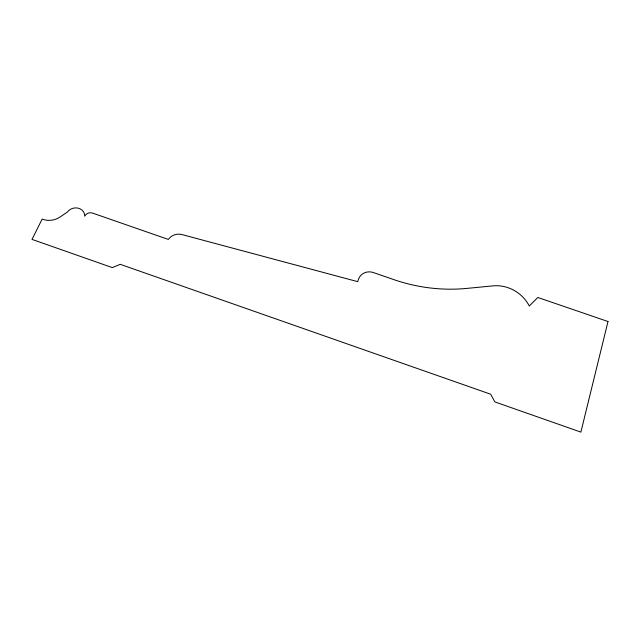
<?xml version="1.0" encoding="UTF-8"?>
<svg xmlns="http://www.w3.org/2000/svg" width="640" height="640" viewBox="0 0 640 640"><rect width="100%" height="100%" fill="white"/><g stroke="black" fill="none" stroke-linecap="round" stroke-linejoin="round"><path stroke-width="0.96" d="M608 321.52L580.88 432.112L494.864 401.912L490.656 394.216L120.232 264.32L112.344 267.608L32 239.392L42.176 219.048A17.552 15.408 -17.8 0 0 60.272 216.864L67.28 212.112A9.656 8.568 -17.2 0 1 78.128 208.144A9.656 8.568 -17.2 0 1 84.712 216.208A5.952 5.304 -16.4 0 1 92.504 213.072L168.36 239.432A11.824 10.856 -11.1 0 1 181.896 234.544L357.664 281.648L358.584 279.056A11.744 11.024 17.7 0 1 373.288 272.52L391.272 278.72A155.48 136.992 17.5 0 0 466.768 288.408L492.976 285.872A34.864 31.888 34.5 0 1 529.288 306.016L537.8 297.472L608 321.52"/></g></svg>
